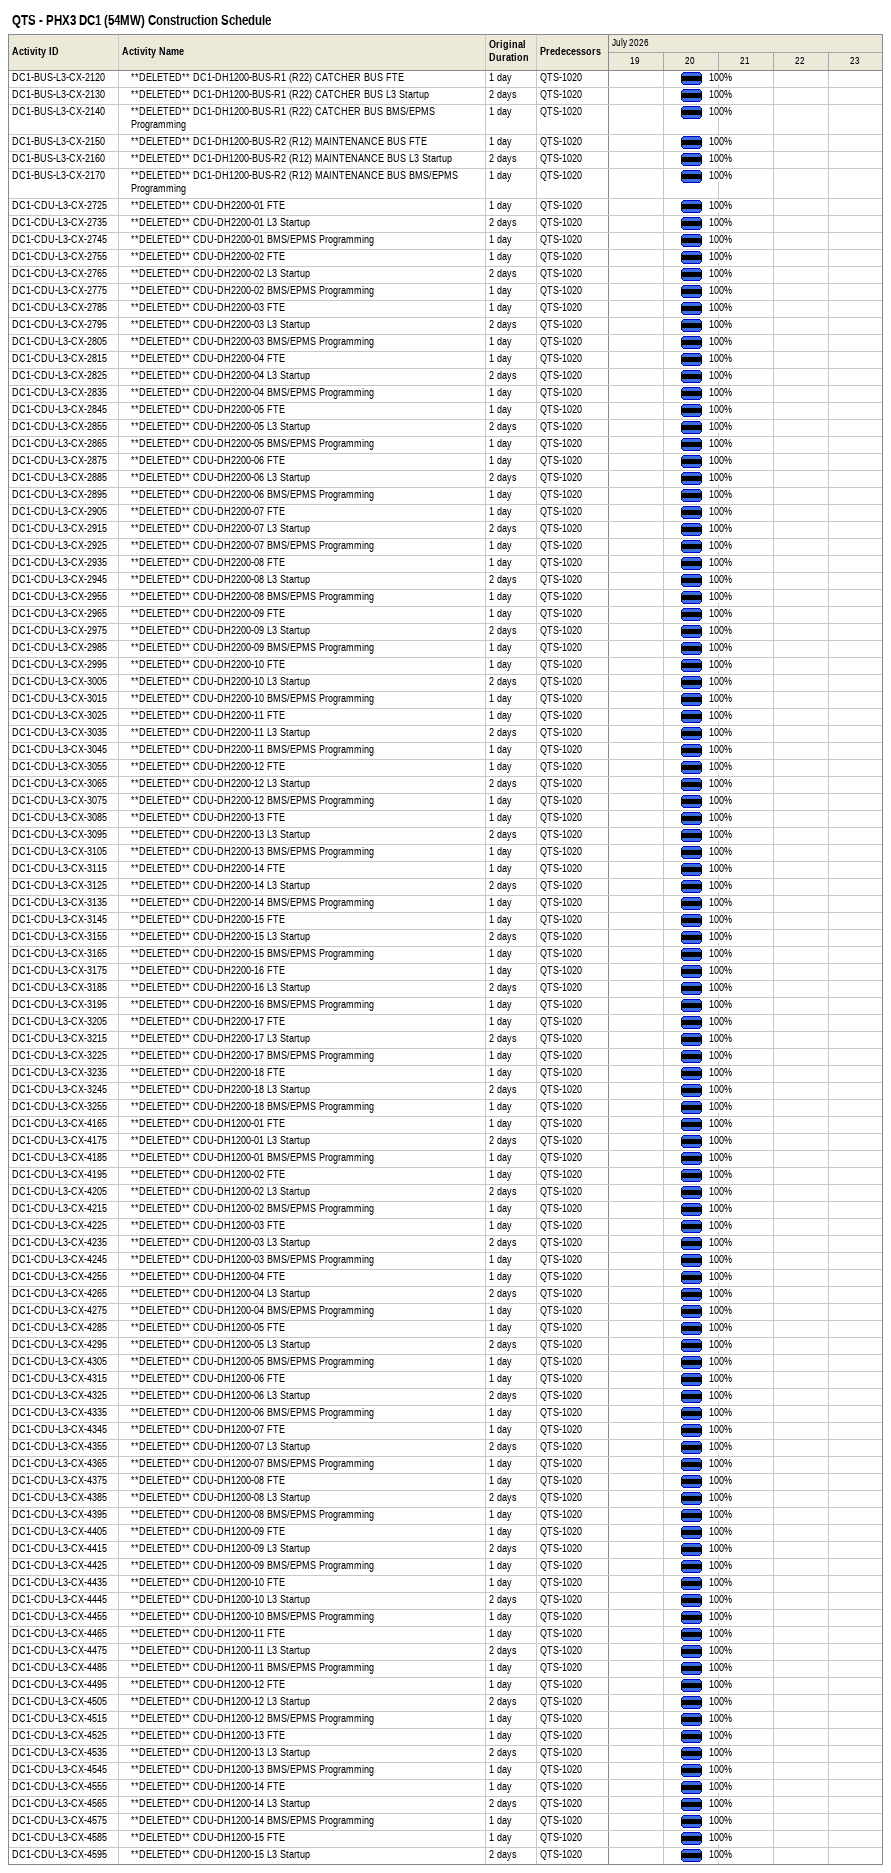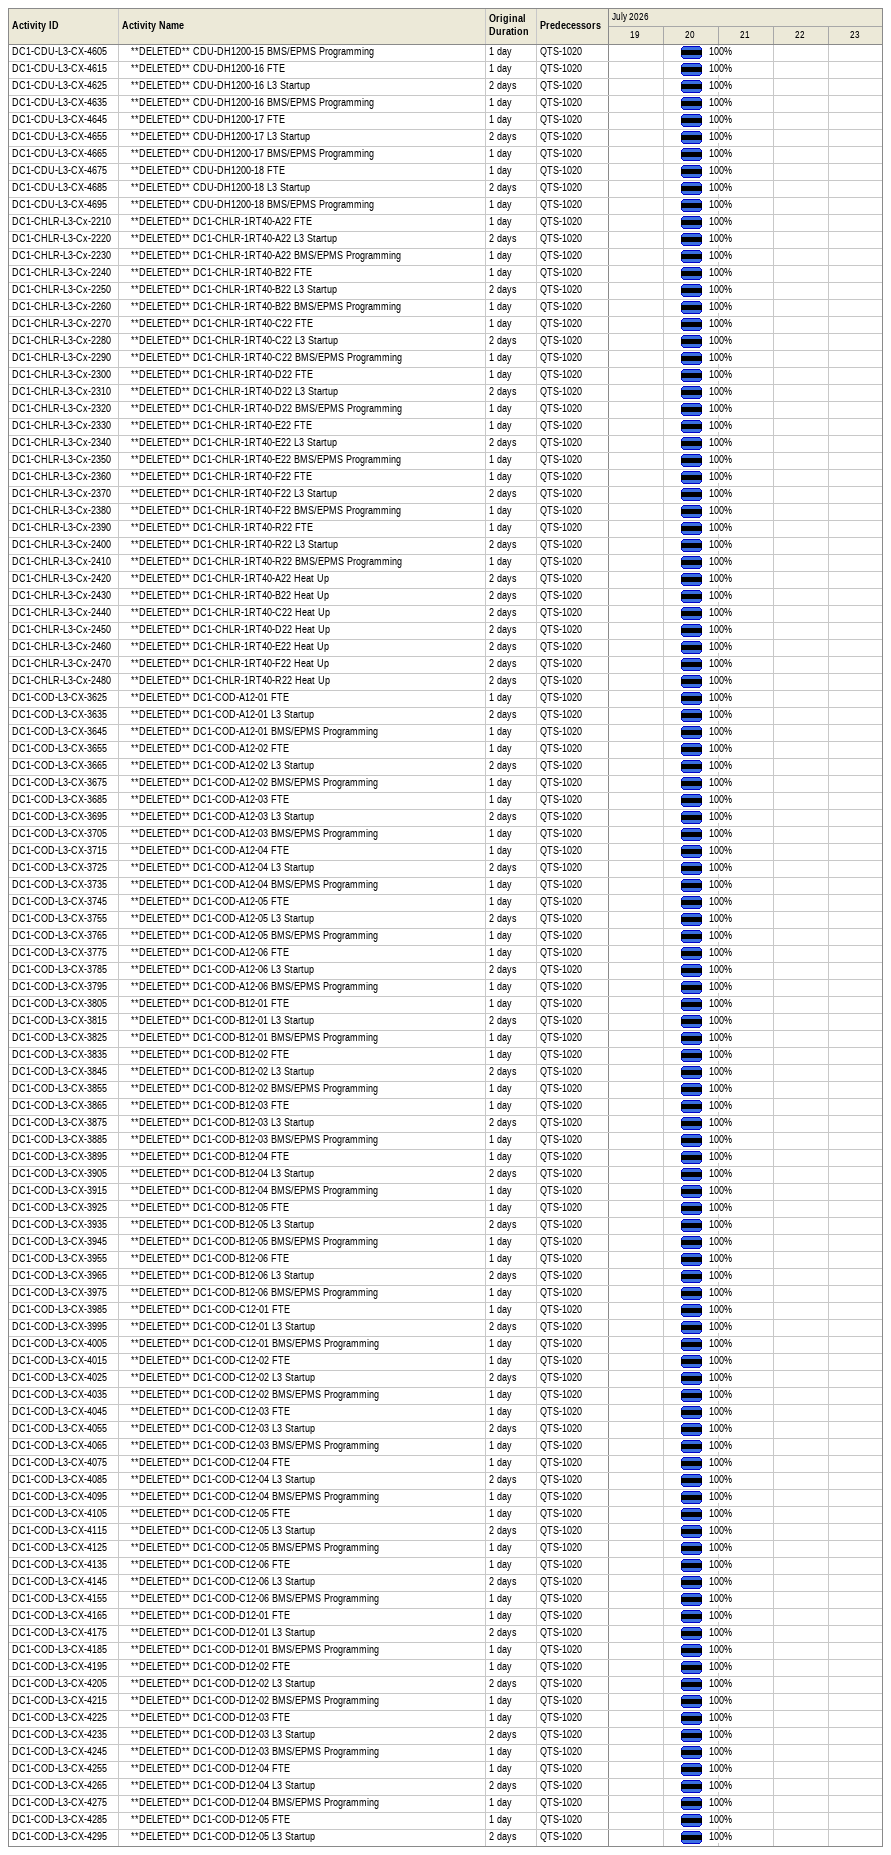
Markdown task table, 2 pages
QTS - PHX3 DC1 (54MW) Construction Schedule

| ID | Level | Task | Original duration | Start | Finish | Predecessors | % complete |
|---|---|---|---|---|---|---|---|
| DC1-BUS-L3-CX-2120 | 2 | **DELETED** DC1-DH1200-BUS-R1 (R22) CATCHER BUS FTE | 1d | 2026-07-20 | 2026-07-20 | QTS-1020 | 100 |
| DC1-BUS-L3-CX-2130 | 2 | **DELETED** DC1-DH1200-BUS-R1 (R22) CATCHER BUS L3 Startup | 2d | 2026-07-20 | 2026-07-20 | QTS-1020 | 100 |
| DC1-BUS-L3-CX-2140 | 2 | **DELETED** DC1-DH1200-BUS-R1 (R22) CATCHER BUS BMS/EPMS Programming | 1d | 2026-07-20 | 2026-07-20 | QTS-1020 | 100 |
| DC1-BUS-L3-CX-2150 | 2 | **DELETED** DC1-DH1200-BUS-R2 (R12) MAINTENANCE BUS FTE | 1d | 2026-07-20 | 2026-07-20 | QTS-1020 | 100 |
| DC1-BUS-L3-CX-2160 | 2 | **DELETED** DC1-DH1200-BUS-R2 (R12) MAINTENANCE BUS L3 Startup | 2d | 2026-07-20 | 2026-07-20 | QTS-1020 | 100 |
| DC1-BUS-L3-CX-2170 | 2 | **DELETED** DC1-DH1200-BUS-R2 (R12) MAINTENANCE BUS BMS/EPMS Programming | 1d | 2026-07-20 | 2026-07-20 | QTS-1020 | 100 |
| DC1-CDU-L3-CX-2725 | 2 | **DELETED** CDU-DH2200-01 FTE | 1d | 2026-07-20 | 2026-07-20 | QTS-1020 | 100 |
| DC1-CDU-L3-CX-2735 | 2 | **DELETED** CDU-DH2200-01 L3 Startup | 2d | 2026-07-20 | 2026-07-20 | QTS-1020 | 100 |
| DC1-CDU-L3-CX-2745 | 2 | **DELETED** CDU-DH2200-01 BMS/EPMS Programming | 1d | 2026-07-20 | 2026-07-20 | QTS-1020 | 100 |
| DC1-CDU-L3-CX-2755 | 2 | **DELETED** CDU-DH2200-02 FTE | 1d | 2026-07-20 | 2026-07-20 | QTS-1020 | 100 |
| DC1-CDU-L3-CX-2765 | 2 | **DELETED** CDU-DH2200-02 L3 Startup | 2d | 2026-07-20 | 2026-07-20 | QTS-1020 | 100 |
| DC1-CDU-L3-CX-2775 | 2 | **DELETED** CDU-DH2200-02 BMS/EPMS Programming | 1d | 2026-07-20 | 2026-07-20 | QTS-1020 | 100 |
| DC1-CDU-L3-CX-2785 | 2 | **DELETED** CDU-DH2200-03 FTE | 1d | 2026-07-20 | 2026-07-20 | QTS-1020 | 100 |
| DC1-CDU-L3-CX-2795 | 2 | **DELETED** CDU-DH2200-03 L3 Startup | 2d | 2026-07-20 | 2026-07-20 | QTS-1020 | 100 |
| DC1-CDU-L3-CX-2805 | 2 | **DELETED** CDU-DH2200-03 BMS/EPMS Programming | 1d | 2026-07-20 | 2026-07-20 | QTS-1020 | 100 |
| DC1-CDU-L3-CX-2815 | 2 | **DELETED** CDU-DH2200-04 FTE | 1d | 2026-07-20 | 2026-07-20 | QTS-1020 | 100 |
| DC1-CDU-L3-CX-2825 | 2 | **DELETED** CDU-DH2200-04 L3 Startup | 2d | 2026-07-20 | 2026-07-20 | QTS-1020 | 100 |
| DC1-CDU-L3-CX-2835 | 2 | **DELETED** CDU-DH2200-04 BMS/EPMS Programming | 1d | 2026-07-20 | 2026-07-20 | QTS-1020 | 100 |
| DC1-CDU-L3-CX-2845 | 2 | **DELETED** CDU-DH2200-05 FTE | 1d | 2026-07-20 | 2026-07-20 | QTS-1020 | 100 |
| DC1-CDU-L3-CX-2855 | 2 | **DELETED** CDU-DH2200-05 L3 Startup | 2d | 2026-07-20 | 2026-07-20 | QTS-1020 | 100 |
| DC1-CDU-L3-CX-2865 | 2 | **DELETED** CDU-DH2200-05 BMS/EPMS Programming | 1d | 2026-07-20 | 2026-07-20 | QTS-1020 | 100 |
| DC1-CDU-L3-CX-2875 | 2 | **DELETED** CDU-DH2200-06 FTE | 1d | 2026-07-20 | 2026-07-20 | QTS-1020 | 100 |
| DC1-CDU-L3-CX-2885 | 2 | **DELETED** CDU-DH2200-06 L3 Startup | 2d | 2026-07-20 | 2026-07-20 | QTS-1020 | 100 |
| DC1-CDU-L3-CX-2895 | 2 | **DELETED** CDU-DH2200-06 BMS/EPMS Programming | 1d | 2026-07-20 | 2026-07-20 | QTS-1020 | 100 |
| DC1-CDU-L3-CX-2905 | 2 | **DELETED** CDU-DH2200-07 FTE | 1d | 2026-07-20 | 2026-07-20 | QTS-1020 | 100 |
| DC1-CDU-L3-CX-2915 | 2 | **DELETED** CDU-DH2200-07 L3 Startup | 2d | 2026-07-20 | 2026-07-20 | QTS-1020 | 100 |
| DC1-CDU-L3-CX-2925 | 2 | **DELETED** CDU-DH2200-07 BMS/EPMS Programming | 1d | 2026-07-20 | 2026-07-20 | QTS-1020 | 100 |
| DC1-CDU-L3-CX-2935 | 2 | **DELETED** CDU-DH2200-08 FTE | 1d | 2026-07-20 | 2026-07-20 | QTS-1020 | 100 |
| DC1-CDU-L3-CX-2945 | 2 | **DELETED** CDU-DH2200-08 L3 Startup | 2d | 2026-07-20 | 2026-07-20 | QTS-1020 | 100 |
| DC1-CDU-L3-CX-2955 | 2 | **DELETED** CDU-DH2200-08 BMS/EPMS Programming | 1d | 2026-07-20 | 2026-07-20 | QTS-1020 | 100 |
| DC1-CDU-L3-CX-2965 | 2 | **DELETED** CDU-DH2200-09 FTE | 1d | 2026-07-20 | 2026-07-20 | QTS-1020 | 100 |
| DC1-CDU-L3-CX-2975 | 2 | **DELETED** CDU-DH2200-09 L3 Startup | 2d | 2026-07-20 | 2026-07-20 | QTS-1020 | 100 |
| DC1-CDU-L3-CX-2985 | 2 | **DELETED** CDU-DH2200-09 BMS/EPMS Programming | 1d | 2026-07-20 | 2026-07-20 | QTS-1020 | 100 |
| DC1-CDU-L3-CX-2995 | 2 | **DELETED** CDU-DH2200-10 FTE | 1d | 2026-07-20 | 2026-07-20 | QTS-1020 | 100 |
| DC1-CDU-L3-CX-3005 | 2 | **DELETED** CDU-DH2200-10 L3 Startup | 2d | 2026-07-20 | 2026-07-20 | QTS-1020 | 100 |
| DC1-CDU-L3-CX-3015 | 2 | **DELETED** CDU-DH2200-10 BMS/EPMS Programming | 1d | 2026-07-20 | 2026-07-20 | QTS-1020 | 100 |
| DC1-CDU-L3-CX-3025 | 2 | **DELETED** CDU-DH2200-11 FTE | 1d | 2026-07-20 | 2026-07-20 | QTS-1020 | 100 |
| DC1-CDU-L3-CX-3035 | 2 | **DELETED** CDU-DH2200-11 L3 Startup | 2d | 2026-07-20 | 2026-07-20 | QTS-1020 | 100 |
| DC1-CDU-L3-CX-3045 | 2 | **DELETED** CDU-DH2200-11 BMS/EPMS Programming | 1d | 2026-07-20 | 2026-07-20 | QTS-1020 | 100 |
| DC1-CDU-L3-CX-3055 | 2 | **DELETED** CDU-DH2200-12 FTE | 1d | 2026-07-20 | 2026-07-20 | QTS-1020 | 100 |
| DC1-CDU-L3-CX-3065 | 2 | **DELETED** CDU-DH2200-12 L3 Startup | 2d | 2026-07-20 | 2026-07-20 | QTS-1020 | 100 |
| DC1-CDU-L3-CX-3075 | 2 | **DELETED** CDU-DH2200-12 BMS/EPMS Programming | 1d | 2026-07-20 | 2026-07-20 | QTS-1020 | 100 |
| DC1-CDU-L3-CX-3085 | 2 | **DELETED** CDU-DH2200-13 FTE | 1d | 2026-07-20 | 2026-07-20 | QTS-1020 | 100 |
| DC1-CDU-L3-CX-3095 | 2 | **DELETED** CDU-DH2200-13 L3 Startup | 2d | 2026-07-20 | 2026-07-20 | QTS-1020 | 100 |
| DC1-CDU-L3-CX-3105 | 2 | **DELETED** CDU-DH2200-13 BMS/EPMS Programming | 1d | 2026-07-20 | 2026-07-20 | QTS-1020 | 100 |
| DC1-CDU-L3-CX-3115 | 2 | **DELETED** CDU-DH2200-14 FTE | 1d | 2026-07-20 | 2026-07-20 | QTS-1020 | 100 |
| DC1-CDU-L3-CX-3125 | 2 | **DELETED** CDU-DH2200-14 L3 Startup | 2d | 2026-07-20 | 2026-07-20 | QTS-1020 | 100 |
| DC1-CDU-L3-CX-3135 | 2 | **DELETED** CDU-DH2200-14 BMS/EPMS Programming | 1d | 2026-07-20 | 2026-07-20 | QTS-1020 | 100 |
| DC1-CDU-L3-CX-3145 | 2 | **DELETED** CDU-DH2200-15 FTE | 1d | 2026-07-20 | 2026-07-20 | QTS-1020 | 100 |
| DC1-CDU-L3-CX-3155 | 2 | **DELETED** CDU-DH2200-15 L3 Startup | 2d | 2026-07-20 | 2026-07-20 | QTS-1020 | 100 |
| DC1-CDU-L3-CX-3165 | 2 | **DELETED** CDU-DH2200-15 BMS/EPMS Programming | 1d | 2026-07-20 | 2026-07-20 | QTS-1020 | 100 |
| DC1-CDU-L3-CX-3175 | 2 | **DELETED** CDU-DH2200-16 FTE | 1d | 2026-07-20 | 2026-07-20 | QTS-1020 | 100 |
| DC1-CDU-L3-CX-3185 | 2 | **DELETED** CDU-DH2200-16 L3 Startup | 2d | 2026-07-20 | 2026-07-20 | QTS-1020 | 100 |
| DC1-CDU-L3-CX-3195 | 2 | **DELETED** CDU-DH2200-16 BMS/EPMS Programming | 1d | 2026-07-20 | 2026-07-20 | QTS-1020 | 100 |
| DC1-CDU-L3-CX-3205 | 2 | **DELETED** CDU-DH2200-17 FTE | 1d | 2026-07-20 | 2026-07-20 | QTS-1020 | 100 |
| DC1-CDU-L3-CX-3215 | 2 | **DELETED** CDU-DH2200-17 L3 Startup | 2d | 2026-07-20 | 2026-07-20 | QTS-1020 | 100 |
| DC1-CDU-L3-CX-3225 | 2 | **DELETED** CDU-DH2200-17 BMS/EPMS Programming | 1d | 2026-07-20 | 2026-07-20 | QTS-1020 | 100 |
| DC1-CDU-L3-CX-3235 | 2 | **DELETED** CDU-DH2200-18 FTE | 1d | 2026-07-20 | 2026-07-20 | QTS-1020 | 100 |
| DC1-CDU-L3-CX-3245 | 2 | **DELETED** CDU-DH2200-18 L3 Startup | 2d | 2026-07-20 | 2026-07-20 | QTS-1020 | 100 |
| DC1-CDU-L3-CX-3255 | 2 | **DELETED** CDU-DH2200-18 BMS/EPMS Programming | 1d | 2026-07-20 | 2026-07-20 | QTS-1020 | 100 |
| DC1-CDU-L3-CX-4165 | 2 | **DELETED** CDU-DH1200-01 FTE | 1d | 2026-07-20 | 2026-07-20 | QTS-1020 | 100 |
| DC1-CDU-L3-CX-4175 | 2 | **DELETED** CDU-DH1200-01 L3 Startup | 2d | 2026-07-20 | 2026-07-20 | QTS-1020 | 100 |
| DC1-CDU-L3-CX-4185 | 2 | **DELETED** CDU-DH1200-01 BMS/EPMS Programming | 1d | 2026-07-20 | 2026-07-20 | QTS-1020 | 100 |
| DC1-CDU-L3-CX-4195 | 2 | **DELETED** CDU-DH1200-02 FTE | 1d | 2026-07-20 | 2026-07-20 | QTS-1020 | 100 |
| DC1-CDU-L3-CX-4205 | 2 | **DELETED** CDU-DH1200-02 L3 Startup | 2d | 2026-07-20 | 2026-07-20 | QTS-1020 | 100 |
| DC1-CDU-L3-CX-4215 | 2 | **DELETED** CDU-DH1200-02 BMS/EPMS Programming | 1d | 2026-07-20 | 2026-07-20 | QTS-1020 | 100 |
| DC1-CDU-L3-CX-4225 | 2 | **DELETED** CDU-DH1200-03 FTE | 1d | 2026-07-20 | 2026-07-20 | QTS-1020 | 100 |
| DC1-CDU-L3-CX-4235 | 2 | **DELETED** CDU-DH1200-03 L3 Startup | 2d | 2026-07-20 | 2026-07-20 | QTS-1020 | 100 |
| DC1-CDU-L3-CX-4245 | 2 | **DELETED** CDU-DH1200-03 BMS/EPMS Programming | 1d | 2026-07-20 | 2026-07-20 | QTS-1020 | 100 |
| DC1-CDU-L3-CX-4255 | 2 | **DELETED** CDU-DH1200-04 FTE | 1d | 2026-07-20 | 2026-07-20 | QTS-1020 | 100 |
| DC1-CDU-L3-CX-4265 | 2 | **DELETED** CDU-DH1200-04 L3 Startup | 2d | 2026-07-20 | 2026-07-20 | QTS-1020 | 100 |
| DC1-CDU-L3-CX-4275 | 2 | **DELETED** CDU-DH1200-04 BMS/EPMS Programming | 1d | 2026-07-20 | 2026-07-20 | QTS-1020 | 100 |
| DC1-CDU-L3-CX-4285 | 2 | **DELETED** CDU-DH1200-05 FTE | 1d | 2026-07-20 | 2026-07-20 | QTS-1020 | 100 |
| DC1-CDU-L3-CX-4295 | 2 | **DELETED** CDU-DH1200-05 L3 Startup | 2d | 2026-07-20 | 2026-07-20 | QTS-1020 | 100 |
| DC1-CDU-L3-CX-4305 | 2 | **DELETED** CDU-DH1200-05 BMS/EPMS Programming | 1d | 2026-07-20 | 2026-07-20 | QTS-1020 | 100 |
| DC1-CDU-L3-CX-4315 | 2 | **DELETED** CDU-DH1200-06 FTE | 1d | 2026-07-20 | 2026-07-20 | QTS-1020 | 100 |
| DC1-CDU-L3-CX-4325 | 2 | **DELETED** CDU-DH1200-06 L3 Startup | 2d | 2026-07-20 | 2026-07-20 | QTS-1020 | 100 |
| DC1-CDU-L3-CX-4335 | 2 | **DELETED** CDU-DH1200-06 BMS/EPMS Programming | 1d | 2026-07-20 | 2026-07-20 | QTS-1020 | 100 |
| DC1-CDU-L3-CX-4345 | 2 | **DELETED** CDU-DH1200-07 FTE | 1d | 2026-07-20 | 2026-07-20 | QTS-1020 | 100 |
| DC1-CDU-L3-CX-4355 | 2 | **DELETED** CDU-DH1200-07 L3 Startup | 2d | 2026-07-20 | 2026-07-20 | QTS-1020 | 100 |
| DC1-CDU-L3-CX-4365 | 2 | **DELETED** CDU-DH1200-07 BMS/EPMS Programming | 1d | 2026-07-20 | 2026-07-20 | QTS-1020 | 100 |
| DC1-CDU-L3-CX-4375 | 2 | **DELETED** CDU-DH1200-08 FTE | 1d | 2026-07-20 | 2026-07-20 | QTS-1020 | 100 |
| DC1-CDU-L3-CX-4385 | 2 | **DELETED** CDU-DH1200-08 L3 Startup | 2d | 2026-07-20 | 2026-07-20 | QTS-1020 | 100 |
| DC1-CDU-L3-CX-4395 | 2 | **DELETED** CDU-DH1200-08 BMS/EPMS Programming | 1d | 2026-07-20 | 2026-07-20 | QTS-1020 | 100 |
| DC1-CDU-L3-CX-4405 | 2 | **DELETED** CDU-DH1200-09 FTE | 1d | 2026-07-20 | 2026-07-20 | QTS-1020 | 100 |
| DC1-CDU-L3-CX-4415 | 2 | **DELETED** CDU-DH1200-09 L3 Startup | 2d | 2026-07-20 | 2026-07-20 | QTS-1020 | 100 |
| DC1-CDU-L3-CX-4425 | 2 | **DELETED** CDU-DH1200-09 BMS/EPMS Programming | 1d | 2026-07-20 | 2026-07-20 | QTS-1020 | 100 |
| DC1-CDU-L3-CX-4435 | 2 | **DELETED** CDU-DH1200-10 FTE | 1d | 2026-07-20 | 2026-07-20 | QTS-1020 | 100 |
| DC1-CDU-L3-CX-4445 | 2 | **DELETED** CDU-DH1200-10 L3 Startup | 2d | 2026-07-20 | 2026-07-20 | QTS-1020 | 100 |
| DC1-CDU-L3-CX-4455 | 2 | **DELETED** CDU-DH1200-10 BMS/EPMS Programming | 1d | 2026-07-20 | 2026-07-20 | QTS-1020 | 100 |
| DC1-CDU-L3-CX-4465 | 2 | **DELETED** CDU-DH1200-11 FTE | 1d | 2026-07-20 | 2026-07-20 | QTS-1020 | 100 |
| DC1-CDU-L3-CX-4475 | 2 | **DELETED** CDU-DH1200-11 L3 Startup | 2d | 2026-07-20 | 2026-07-20 | QTS-1020 | 100 |
| DC1-CDU-L3-CX-4485 | 2 | **DELETED** CDU-DH1200-11 BMS/EPMS Programming | 1d | 2026-07-20 | 2026-07-20 | QTS-1020 | 100 |
| DC1-CDU-L3-CX-4495 | 2 | **DELETED** CDU-DH1200-12 FTE | 1d | 2026-07-20 | 2026-07-20 | QTS-1020 | 100 |
| DC1-CDU-L3-CX-4505 | 2 | **DELETED** CDU-DH1200-12 L3 Startup | 2d | 2026-07-20 | 2026-07-20 | QTS-1020 | 100 |
| DC1-CDU-L3-CX-4515 | 2 | **DELETED** CDU-DH1200-12 BMS/EPMS Programming | 1d | 2026-07-20 | 2026-07-20 | QTS-1020 | 100 |
| DC1-CDU-L3-CX-4525 | 2 | **DELETED** CDU-DH1200-13 FTE | 1d | 2026-07-20 | 2026-07-20 | QTS-1020 | 100 |
| DC1-CDU-L3-CX-4535 | 2 | **DELETED** CDU-DH1200-13 L3 Startup | 2d | 2026-07-20 | 2026-07-20 | QTS-1020 | 100 |
| DC1-CDU-L3-CX-4545 | 2 | **DELETED** CDU-DH1200-13 BMS/EPMS Programming | 1d | 2026-07-20 | 2026-07-20 | QTS-1020 | 100 |
| DC1-CDU-L3-CX-4555 | 2 | **DELETED** CDU-DH1200-14 FTE | 1d | 2026-07-20 | 2026-07-20 | QTS-1020 | 100 |
| DC1-CDU-L3-CX-4565 | 2 | **DELETED** CDU-DH1200-14 L3 Startup | 2d | 2026-07-20 | 2026-07-20 | QTS-1020 | 100 |
| DC1-CDU-L3-CX-4575 | 2 | **DELETED** CDU-DH1200-14 BMS/EPMS Programming | 1d | 2026-07-20 | 2026-07-20 | QTS-1020 | 100 |
| DC1-CDU-L3-CX-4585 | 2 | **DELETED** CDU-DH1200-15 FTE | 1d | 2026-07-20 | 2026-07-20 | QTS-1020 | 100 |
| DC1-CDU-L3-CX-4595 | 2 | **DELETED** CDU-DH1200-15 L3 Startup | 2d | 2026-07-20 | 2026-07-20 | QTS-1020 | 100 |
| DC1-CDU-L3-CX-4605 | 2 | **DELETED** CDU-DH1200-15 BMS/EPMS Programming | 1d | 2026-07-20 | 2026-07-20 | QTS-1020 | 100 |
| DC1-CDU-L3-CX-4615 | 2 | **DELETED** CDU-DH1200-16 FTE | 1d | 2026-07-20 | 2026-07-20 | QTS-1020 | 100 |
| DC1-CDU-L3-CX-4625 | 2 | **DELETED** CDU-DH1200-16 L3 Startup | 2d | 2026-07-20 | 2026-07-20 | QTS-1020 | 100 |
| DC1-CDU-L3-CX-4635 | 2 | **DELETED** CDU-DH1200-16 BMS/EPMS Programming | 1d | 2026-07-20 | 2026-07-20 | QTS-1020 | 100 |
| DC1-CDU-L3-CX-4645 | 2 | **DELETED** CDU-DH1200-17 FTE | 1d | 2026-07-20 | 2026-07-20 | QTS-1020 | 100 |
| DC1-CDU-L3-CX-4655 | 2 | **DELETED** CDU-DH1200-17 L3 Startup | 2d | 2026-07-20 | 2026-07-20 | QTS-1020 | 100 |
| DC1-CDU-L3-CX-4665 | 2 | **DELETED** CDU-DH1200-17 BMS/EPMS Programming | 1d | 2026-07-20 | 2026-07-20 | QTS-1020 | 100 |
| DC1-CDU-L3-CX-4675 | 2 | **DELETED** CDU-DH1200-18 FTE | 1d | 2026-07-20 | 2026-07-20 | QTS-1020 | 100 |
| DC1-CDU-L3-CX-4685 | 2 | **DELETED** CDU-DH1200-18 L3 Startup | 2d | 2026-07-20 | 2026-07-20 | QTS-1020 | 100 |
| DC1-CDU-L3-CX-4695 | 2 | **DELETED** CDU-DH1200-18 BMS/EPMS Programming | 1d | 2026-07-20 | 2026-07-20 | QTS-1020 | 100 |
| DC1-CHLR-L3-Cx-2210 | 2 | **DELETED** DC1-CHLR-1RT40-A22 FTE | 1d | 2026-07-20 | 2026-07-20 | QTS-1020 | 100 |
| DC1-CHLR-L3-Cx-2220 | 2 | **DELETED** DC1-CHLR-1RT40-A22 L3 Startup | 2d | 2026-07-20 | 2026-07-20 | QTS-1020 | 100 |
| DC1-CHLR-L3-Cx-2230 | 2 | **DELETED** DC1-CHLR-1RT40-A22 BMS/EPMS Programming | 1d | 2026-07-20 | 2026-07-20 | QTS-1020 | 100 |
| DC1-CHLR-L3-Cx-2240 | 2 | **DELETED** DC1-CHLR-1RT40-B22 FTE | 1d | 2026-07-20 | 2026-07-20 | QTS-1020 | 100 |
| DC1-CHLR-L3-Cx-2250 | 2 | **DELETED** DC1-CHLR-1RT40-B22 L3 Startup | 2d | 2026-07-20 | 2026-07-20 | QTS-1020 | 100 |
| DC1-CHLR-L3-Cx-2260 | 2 | **DELETED** DC1-CHLR-1RT40-B22 BMS/EPMS Programming | 1d | 2026-07-20 | 2026-07-20 | QTS-1020 | 100 |
| DC1-CHLR-L3-Cx-2270 | 2 | **DELETED** DC1-CHLR-1RT40-C22 FTE | 1d | 2026-07-20 | 2026-07-20 | QTS-1020 | 100 |
| DC1-CHLR-L3-Cx-2280 | 2 | **DELETED** DC1-CHLR-1RT40-C22 L3 Startup | 2d | 2026-07-20 | 2026-07-20 | QTS-1020 | 100 |
| DC1-CHLR-L3-Cx-2290 | 2 | **DELETED** DC1-CHLR-1RT40-C22 BMS/EPMS Programming | 1d | 2026-07-20 | 2026-07-20 | QTS-1020 | 100 |
| DC1-CHLR-L3-Cx-2300 | 2 | **DELETED** DC1-CHLR-1RT40-D22 FTE | 1d | 2026-07-20 | 2026-07-20 | QTS-1020 | 100 |
| DC1-CHLR-L3-Cx-2310 | 2 | **DELETED** DC1-CHLR-1RT40-D22 L3 Startup | 2d | 2026-07-20 | 2026-07-20 | QTS-1020 | 100 |
| DC1-CHLR-L3-Cx-2320 | 2 | **DELETED** DC1-CHLR-1RT40-D22 BMS/EPMS Programming | 1d | 2026-07-20 | 2026-07-20 | QTS-1020 | 100 |
| DC1-CHLR-L3-Cx-2330 | 2 | **DELETED** DC1-CHLR-1RT40-E22 FTE | 1d | 2026-07-20 | 2026-07-20 | QTS-1020 | 100 |
| DC1-CHLR-L3-Cx-2340 | 2 | **DELETED** DC1-CHLR-1RT40-E22 L3 Startup | 2d | 2026-07-20 | 2026-07-20 | QTS-1020 | 100 |
| DC1-CHLR-L3-Cx-2350 | 2 | **DELETED** DC1-CHLR-1RT40-E22 BMS/EPMS Programming | 1d | 2026-07-20 | 2026-07-20 | QTS-1020 | 100 |
| DC1-CHLR-L3-Cx-2360 | 2 | **DELETED** DC1-CHLR-1RT40-F22 FTE | 1d | 2026-07-20 | 2026-07-20 | QTS-1020 | 100 |
| DC1-CHLR-L3-Cx-2370 | 2 | **DELETED** DC1-CHLR-1RT40-F22 L3 Startup | 2d | 2026-07-20 | 2026-07-20 | QTS-1020 | 100 |
| DC1-CHLR-L3-Cx-2380 | 2 | **DELETED** DC1-CHLR-1RT40-F22 BMS/EPMS Programming | 1d | 2026-07-20 | 2026-07-20 | QTS-1020 | 100 |
| DC1-CHLR-L3-Cx-2390 | 2 | **DELETED** DC1-CHLR-1RT40-R22 FTE | 1d | 2026-07-20 | 2026-07-20 | QTS-1020 | 100 |
| DC1-CHLR-L3-Cx-2400 | 2 | **DELETED** DC1-CHLR-1RT40-R22 L3 Startup | 2d | 2026-07-20 | 2026-07-20 | QTS-1020 | 100 |
| DC1-CHLR-L3-Cx-2410 | 2 | **DELETED** DC1-CHLR-1RT40-R22 BMS/EPMS Programming | 1d | 2026-07-20 | 2026-07-20 | QTS-1020 | 100 |
| DC1-CHLR-L3-Cx-2420 | 2 | **DELETED** DC1-CHLR-1RT40-A22 Heat Up | 2d | 2026-07-20 | 2026-07-20 | QTS-1020 | 100 |
| DC1-CHLR-L3-Cx-2430 | 2 | **DELETED** DC1-CHLR-1RT40-B22 Heat Up | 2d | 2026-07-20 | 2026-07-20 | QTS-1020 | 100 |
| DC1-CHLR-L3-Cx-2440 | 2 | **DELETED** DC1-CHLR-1RT40-C22 Heat Up | 2d | 2026-07-20 | 2026-07-20 | QTS-1020 | 100 |
| DC1-CHLR-L3-Cx-2450 | 2 | **DELETED** DC1-CHLR-1RT40-D22 Heat Up | 2d | 2026-07-20 | 2026-07-20 | QTS-1020 | 100 |
| DC1-CHLR-L3-Cx-2460 | 2 | **DELETED** DC1-CHLR-1RT40-E22 Heat Up | 2d | 2026-07-20 | 2026-07-20 | QTS-1020 | 100 |
| DC1-CHLR-L3-Cx-2470 | 2 | **DELETED** DC1-CHLR-1RT40-F22 Heat Up | 2d | 2026-07-20 | 2026-07-20 | QTS-1020 | 100 |
| DC1-CHLR-L3-Cx-2480 | 2 | **DELETED** DC1-CHLR-1RT40-R22 Heat Up | 2d | 2026-07-20 | 2026-07-20 | QTS-1020 | 100 |
| DC1-COD-L3-CX-3625 | 2 | **DELETED** DC1-COD-A12-01 FTE | 1d | 2026-07-20 | 2026-07-20 | QTS-1020 | 100 |
| DC1-COD-L3-CX-3635 | 2 | **DELETED** DC1-COD-A12-01 L3 Startup | 2d | 2026-07-20 | 2026-07-20 | QTS-1020 | 100 |
| DC1-COD-L3-CX-3645 | 2 | **DELETED** DC1-COD-A12-01 BMS/EPMS Programming | 1d | 2026-07-20 | 2026-07-20 | QTS-1020 | 100 |
| DC1-COD-L3-CX-3655 | 2 | **DELETED** DC1-COD-A12-02 FTE | 1d | 2026-07-20 | 2026-07-20 | QTS-1020 | 100 |
| DC1-COD-L3-CX-3665 | 2 | **DELETED** DC1-COD-A12-02 L3 Startup | 2d | 2026-07-20 | 2026-07-20 | QTS-1020 | 100 |
| DC1-COD-L3-CX-3675 | 2 | **DELETED** DC1-COD-A12-02 BMS/EPMS Programming | 1d | 2026-07-20 | 2026-07-20 | QTS-1020 | 100 |
| DC1-COD-L3-CX-3685 | 2 | **DELETED** DC1-COD-A12-03 FTE | 1d | 2026-07-20 | 2026-07-20 | QTS-1020 | 100 |
| DC1-COD-L3-CX-3695 | 2 | **DELETED** DC1-COD-A12-03 L3 Startup | 2d | 2026-07-20 | 2026-07-20 | QTS-1020 | 100 |
| DC1-COD-L3-CX-3705 | 2 | **DELETED** DC1-COD-A12-03 BMS/EPMS Programming | 1d | 2026-07-20 | 2026-07-20 | QTS-1020 | 100 |
| DC1-COD-L3-CX-3715 | 2 | **DELETED** DC1-COD-A12-04 FTE | 1d | 2026-07-20 | 2026-07-20 | QTS-1020 | 100 |
| DC1-COD-L3-CX-3725 | 2 | **DELETED** DC1-COD-A12-04 L3 Startup | 2d | 2026-07-20 | 2026-07-20 | QTS-1020 | 100 |
| DC1-COD-L3-CX-3735 | 2 | **DELETED** DC1-COD-A12-04 BMS/EPMS Programming | 1d | 2026-07-20 | 2026-07-20 | QTS-1020 | 100 |
| DC1-COD-L3-CX-3745 | 2 | **DELETED** DC1-COD-A12-05 FTE | 1d | 2026-07-20 | 2026-07-20 | QTS-1020 | 100 |
| DC1-COD-L3-CX-3755 | 2 | **DELETED** DC1-COD-A12-05 L3 Startup | 2d | 2026-07-20 | 2026-07-20 | QTS-1020 | 100 |
| DC1-COD-L3-CX-3765 | 2 | **DELETED** DC1-COD-A12-05 BMS/EPMS Programming | 1d | 2026-07-20 | 2026-07-20 | QTS-1020 | 100 |
| DC1-COD-L3-CX-3775 | 2 | **DELETED** DC1-COD-A12-06 FTE | 1d | 2026-07-20 | 2026-07-20 | QTS-1020 | 100 |
| DC1-COD-L3-CX-3785 | 2 | **DELETED** DC1-COD-A12-06 L3 Startup | 2d | 2026-07-20 | 2026-07-20 | QTS-1020 | 100 |
| DC1-COD-L3-CX-3795 | 2 | **DELETED** DC1-COD-A12-06 BMS/EPMS Programming | 1d | 2026-07-20 | 2026-07-20 | QTS-1020 | 100 |
| DC1-COD-L3-CX-3805 | 2 | **DELETED** DC1-COD-B12-01 FTE | 1d | 2026-07-20 | 2026-07-20 | QTS-1020 | 100 |
| DC1-COD-L3-CX-3815 | 2 | **DELETED** DC1-COD-B12-01 L3 Startup | 2d | 2026-07-20 | 2026-07-20 | QTS-1020 | 100 |
| DC1-COD-L3-CX-3825 | 2 | **DELETED** DC1-COD-B12-01 BMS/EPMS Programming | 1d | 2026-07-20 | 2026-07-20 | QTS-1020 | 100 |
| DC1-COD-L3-CX-3835 | 2 | **DELETED** DC1-COD-B12-02 FTE | 1d | 2026-07-20 | 2026-07-20 | QTS-1020 | 100 |
| DC1-COD-L3-CX-3845 | 2 | **DELETED** DC1-COD-B12-02 L3 Startup | 2d | 2026-07-20 | 2026-07-20 | QTS-1020 | 100 |
| DC1-COD-L3-CX-3855 | 2 | **DELETED** DC1-COD-B12-02 BMS/EPMS Programming | 1d | 2026-07-20 | 2026-07-20 | QTS-1020 | 100 |
| DC1-COD-L3-CX-3865 | 2 | **DELETED** DC1-COD-B12-03 FTE | 1d | 2026-07-20 | 2026-07-20 | QTS-1020 | 100 |
| DC1-COD-L3-CX-3875 | 2 | **DELETED** DC1-COD-B12-03 L3 Startup | 2d | 2026-07-20 | 2026-07-20 | QTS-1020 | 100 |
| DC1-COD-L3-CX-3885 | 2 | **DELETED** DC1-COD-B12-03 BMS/EPMS Programming | 1d | 2026-07-20 | 2026-07-20 | QTS-1020 | 100 |
| DC1-COD-L3-CX-3895 | 2 | **DELETED** DC1-COD-B12-04 FTE | 1d | 2026-07-20 | 2026-07-20 | QTS-1020 | 100 |
| DC1-COD-L3-CX-3905 | 2 | **DELETED** DC1-COD-B12-04 L3 Startup | 2d | 2026-07-20 | 2026-07-20 | QTS-1020 | 100 |
| DC1-COD-L3-CX-3915 | 2 | **DELETED** DC1-COD-B12-04 BMS/EPMS Programming | 1d | 2026-07-20 | 2026-07-20 | QTS-1020 | 100 |
| DC1-COD-L3-CX-3925 | 2 | **DELETED** DC1-COD-B12-05 FTE | 1d | 2026-07-20 | 2026-07-20 | QTS-1020 | 100 |
| DC1-COD-L3-CX-3935 | 2 | **DELETED** DC1-COD-B12-05 L3 Startup | 2d | 2026-07-20 | 2026-07-20 | QTS-1020 | 100 |
| DC1-COD-L3-CX-3945 | 2 | **DELETED** DC1-COD-B12-05 BMS/EPMS Programming | 1d | 2026-07-20 | 2026-07-20 | QTS-1020 | 100 |
| DC1-COD-L3-CX-3955 | 2 | **DELETED** DC1-COD-B12-06 FTE | 1d | 2026-07-20 | 2026-07-20 | QTS-1020 | 100 |
| DC1-COD-L3-CX-3965 | 2 | **DELETED** DC1-COD-B12-06 L3 Startup | 2d | 2026-07-20 | 2026-07-20 | QTS-1020 | 100 |
| DC1-COD-L3-CX-3975 | 2 | **DELETED** DC1-COD-B12-06 BMS/EPMS Programming | 1d | 2026-07-20 | 2026-07-20 | QTS-1020 | 100 |
| DC1-COD-L3-CX-3985 | 2 | **DELETED** DC1-COD-C12-01 FTE | 1d | 2026-07-20 | 2026-07-20 | QTS-1020 | 100 |
| DC1-COD-L3-CX-3995 | 2 | **DELETED** DC1-COD-C12-01 L3 Startup | 2d | 2026-07-20 | 2026-07-20 | QTS-1020 | 100 |
| DC1-COD-L3-CX-4005 | 2 | **DELETED** DC1-COD-C12-01 BMS/EPMS Programming | 1d | 2026-07-20 | 2026-07-20 | QTS-1020 | 100 |
| DC1-COD-L3-CX-4015 | 2 | **DELETED** DC1-COD-C12-02 FTE | 1d | 2026-07-20 | 2026-07-20 | QTS-1020 | 100 |
| DC1-COD-L3-CX-4025 | 2 | **DELETED** DC1-COD-C12-02 L3 Startup | 2d | 2026-07-20 | 2026-07-20 | QTS-1020 | 100 |
| DC1-COD-L3-CX-4035 | 2 | **DELETED** DC1-COD-C12-02 BMS/EPMS Programming | 1d | 2026-07-20 | 2026-07-20 | QTS-1020 | 100 |
| DC1-COD-L3-CX-4045 | 2 | **DELETED** DC1-COD-C12-03 FTE | 1d | 2026-07-20 | 2026-07-20 | QTS-1020 | 100 |
| DC1-COD-L3-CX-4055 | 2 | **DELETED** DC1-COD-C12-03 L3 Startup | 2d | 2026-07-20 | 2026-07-20 | QTS-1020 | 100 |
| DC1-COD-L3-CX-4065 | 2 | **DELETED** DC1-COD-C12-03 BMS/EPMS Programming | 1d | 2026-07-20 | 2026-07-20 | QTS-1020 | 100 |
| DC1-COD-L3-CX-4075 | 2 | **DELETED** DC1-COD-C12-04 FTE | 1d | 2026-07-20 | 2026-07-20 | QTS-1020 | 100 |
| DC1-COD-L3-CX-4085 | 2 | **DELETED** DC1-COD-C12-04 L3 Startup | 2d | 2026-07-20 | 2026-07-20 | QTS-1020 | 100 |
| DC1-COD-L3-CX-4095 | 2 | **DELETED** DC1-COD-C12-04 BMS/EPMS Programming | 1d | 2026-07-20 | 2026-07-20 | QTS-1020 | 100 |
| DC1-COD-L3-CX-4105 | 2 | **DELETED** DC1-COD-C12-05 FTE | 1d | 2026-07-20 | 2026-07-20 | QTS-1020 | 100 |
| DC1-COD-L3-CX-4115 | 2 | **DELETED** DC1-COD-C12-05 L3 Startup | 2d | 2026-07-20 | 2026-07-20 | QTS-1020 | 100 |
| DC1-COD-L3-CX-4125 | 2 | **DELETED** DC1-COD-C12-05 BMS/EPMS Programming | 1d | 2026-07-20 | 2026-07-20 | QTS-1020 | 100 |
| DC1-COD-L3-CX-4135 | 2 | **DELETED** DC1-COD-C12-06 FTE | 1d | 2026-07-20 | 2026-07-20 | QTS-1020 | 100 |
| DC1-COD-L3-CX-4145 | 2 | **DELETED** DC1-COD-C12-06 L3 Startup | 2d | 2026-07-20 | 2026-07-20 | QTS-1020 | 100 |
| DC1-COD-L3-CX-4155 | 2 | **DELETED** DC1-COD-C12-06 BMS/EPMS Programming | 1d | 2026-07-20 | 2026-07-20 | QTS-1020 | 100 |
| DC1-COD-L3-CX-4165 | 2 | **DELETED** DC1-COD-D12-01 FTE | 1d | 2026-07-20 | 2026-07-20 | QTS-1020 | 100 |
| DC1-COD-L3-CX-4175 | 2 | **DELETED** DC1-COD-D12-01 L3 Startup | 2d | 2026-07-20 | 2026-07-20 | QTS-1020 | 100 |
| DC1-COD-L3-CX-4185 | 2 | **DELETED** DC1-COD-D12-01 BMS/EPMS Programming | 1d | 2026-07-20 | 2026-07-20 | QTS-1020 | 100 |
| DC1-COD-L3-CX-4195 | 2 | **DELETED** DC1-COD-D12-02 FTE | 1d | 2026-07-20 | 2026-07-20 | QTS-1020 | 100 |
| DC1-COD-L3-CX-4205 | 2 | **DELETED** DC1-COD-D12-02 L3 Startup | 2d | 2026-07-20 | 2026-07-20 | QTS-1020 | 100 |
| DC1-COD-L3-CX-4215 | 2 | **DELETED** DC1-COD-D12-02 BMS/EPMS Programming | 1d | 2026-07-20 | 2026-07-20 | QTS-1020 | 100 |
| DC1-COD-L3-CX-4225 | 2 | **DELETED** DC1-COD-D12-03 FTE | 1d | 2026-07-20 | 2026-07-20 | QTS-1020 | 100 |
| DC1-COD-L3-CX-4235 | 2 | **DELETED** DC1-COD-D12-03 L3 Startup | 2d | 2026-07-20 | 2026-07-20 | QTS-1020 | 100 |
| DC1-COD-L3-CX-4245 | 2 | **DELETED** DC1-COD-D12-03 BMS/EPMS Programming | 1d | 2026-07-20 | 2026-07-20 | QTS-1020 | 100 |
| DC1-COD-L3-CX-4255 | 2 | **DELETED** DC1-COD-D12-04 FTE | 1d | 2026-07-20 | 2026-07-20 | QTS-1020 | 100 |
| DC1-COD-L3-CX-4265 | 2 | **DELETED** DC1-COD-D12-04 L3 Startup | 2d | 2026-07-20 | 2026-07-20 | QTS-1020 | 100 |
| DC1-COD-L3-CX-4275 | 2 | **DELETED** DC1-COD-D12-04 BMS/EPMS Programming | 1d | 2026-07-20 | 2026-07-20 | QTS-1020 | 100 |
| DC1-COD-L3-CX-4285 | 2 | **DELETED** DC1-COD-D12-05 FTE | 1d | 2026-07-20 | 2026-07-20 | QTS-1020 | 100 |
| DC1-COD-L3-CX-4295 | 2 | **DELETED** DC1-COD-D12-05 L3 Startup | 2d | 2026-07-20 | 2026-07-20 | QTS-1020 | 100 |
